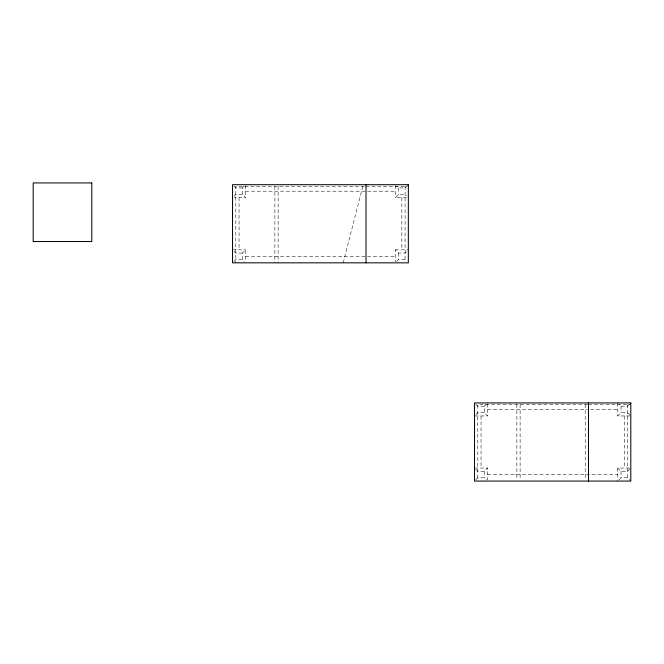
<?xml version="1.0" encoding="UTF-8"?>
<svg xmlns="http://www.w3.org/2000/svg" width="664" height="664" viewBox="0 0 664 664"><rect width="100%" height="100%" fill="white"/><g stroke="black" fill="none" stroke-linecap="round" stroke-linejoin="round"><path stroke-width="0.5" stroke-dasharray="3.32 2.49" d="M343.238 262.836L362.768 186.327M233.844 196.419L235.803 194.469L242.31 194.469L245.564 197.723L234.4 197.723M242.31 194.469L242.31 187.953L245.564 184.7M233.844 261.533L235.803 259.574L242.31 259.574L244.261 261.533M242.31 259.574L242.31 253.067L245.564 249.813L245.564 261.906M406.484 197.723L395.321 197.723L398.583 194.469L405.09 194.469L406.393 195.764M407.696 185.347L405.09 187.953L398.583 187.953L396.624 186.003M396.624 261.533L398.583 259.574L405.09 259.574L406.393 260.877M406.393 251.764L405.09 253.067L398.583 253.067L395.321 249.813L395.321 261.906M487.55 403.861L487.55 415.954L484.297 412.701L484.297 406.185L486.247 404.235M475.831 479.765L477.789 477.806L484.297 477.806L486.247 479.765M475.831 469.348L477.789 471.299L484.297 471.299L487.55 468.045L487.55 480.138M629.87 415.954L617.777 415.954L621.031 412.701L627.546 412.701L630.153 415.299M629.497 404.235L627.546 406.185L621.031 406.185L619.08 404.235M619.08 479.765L621.031 477.806L627.546 477.806L630.8 481.068M630.153 468.693L627.546 471.299L621.031 471.299L617.777 468.045L629.87 468.045M364.395 186.327L235.803 186.327L235.803 262.836M366.022 186.327L406.717 186.327M242.31 187.953L235.803 187.953L233.844 186.003M245.564 191.207L395.321 191.207M232.541 249.813L245.564 249.813M395.321 249.813L408.343 249.813M242.31 253.067L235.803 253.067L233.844 251.117M245.564 256.321L395.321 256.321M587.665 404.559L477.789 404.559L477.789 480.031M588.478 404.559L630.8 404.559M484.297 406.185L477.789 406.185L475.831 404.235M487.55 409.439L587.449 409.439M590.495 409.439L617.777 409.439M484.297 412.701L477.789 412.701L474.528 415.954L487.55 415.954M474.528 468.045L487.55 468.045M487.55 474.552L617.777 474.552M627.546 404.559L627.546 480.031M624.293 415.954L624.293 468.045M621.031 406.185L621.031 412.701M621.031 471.299L621.031 477.806M617.777 402.932L617.777 415.954M617.777 468.045L617.777 481.068M585.225 404.559L585.225 480.031M520.111 404.559L520.111 480.031M516.858 404.559L516.858 480.031M484.297 471.299L484.297 477.806M481.043 415.954L481.043 468.045M405.09 186.327L405.09 261.799M401.836 197.723L401.836 249.813M398.583 187.953L398.583 194.469M398.583 253.067L398.583 259.574M395.321 185.63L395.321 197.723M278.125 186.327L278.125 262.836M274.863 186.327L274.863 262.836M245.564 185.63L245.564 197.723M239.057 197.723L239.057 249.813"/><path stroke-width="1" d="M588.478 402.932L588.478 481.068M366.022 184.7L366.022 262.836M91.798 182.932L33.2 182.932L33.2 241.538L91.798 241.538L91.798 182.932M408.343 184.7L232.541 184.7L232.541 262.836L408.343 262.836L408.343 184.7M630.8 402.932L474.528 402.932L474.528 481.068L630.8 481.068L630.8 402.932"/></g></svg>
